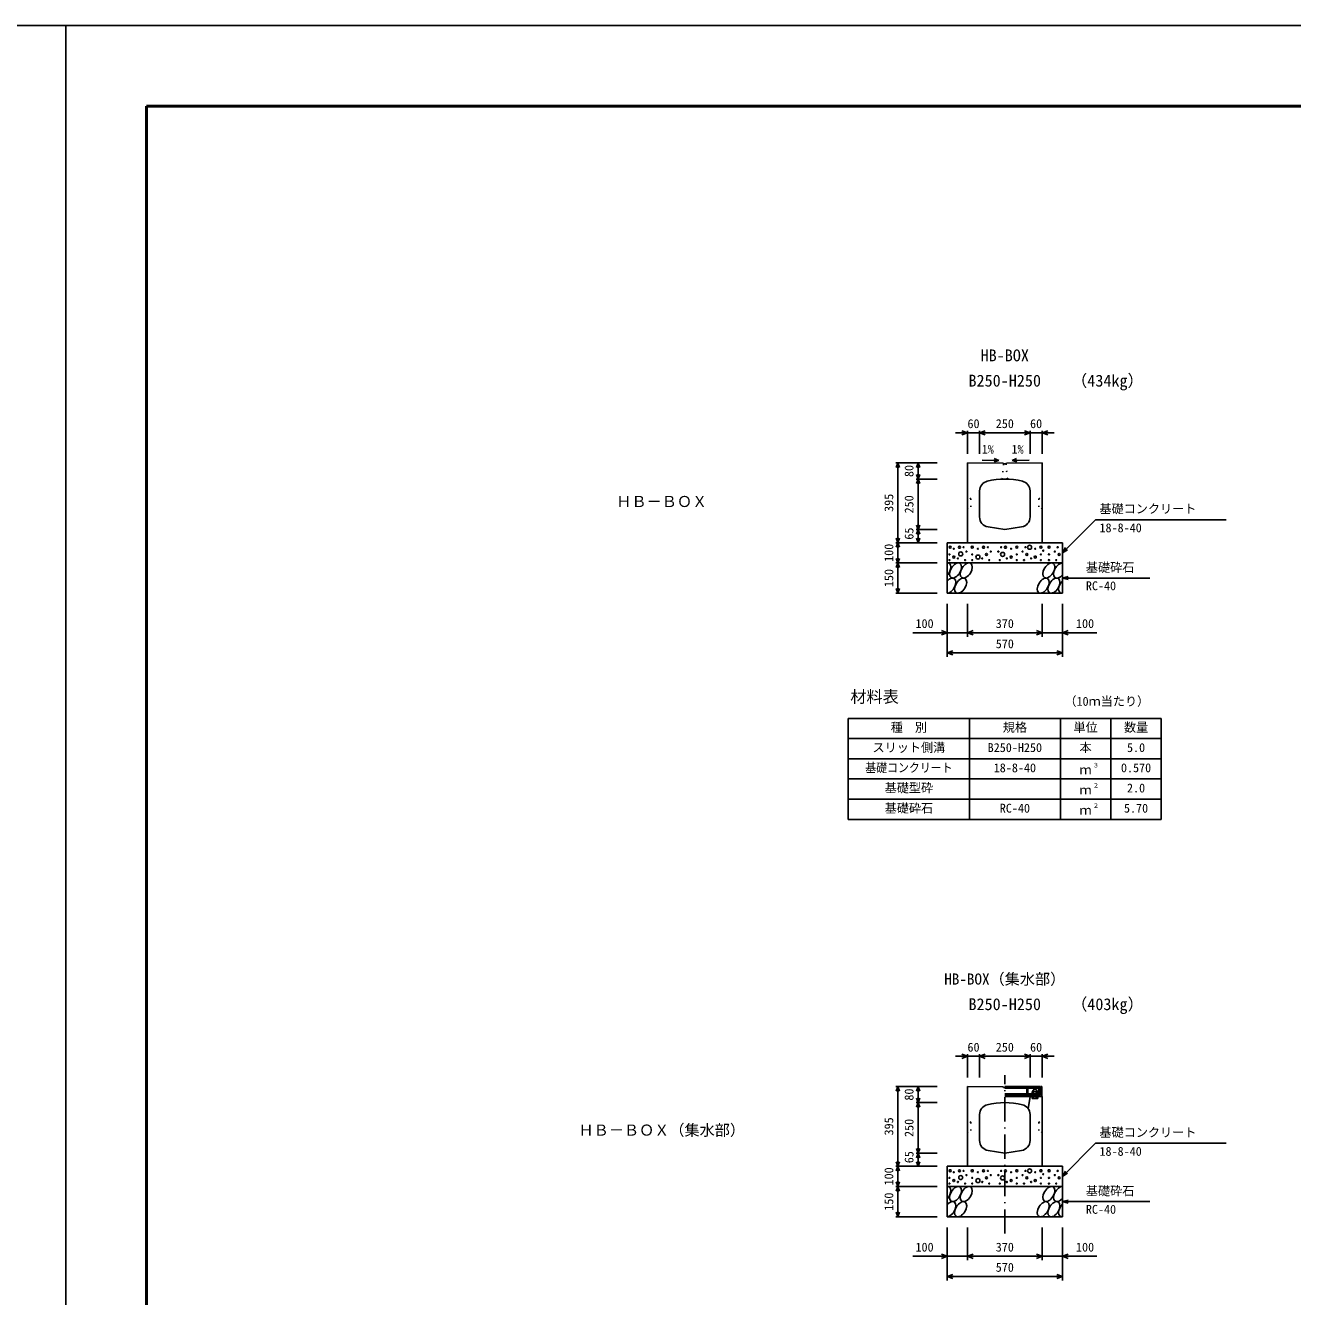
# Model space of a CAD drawing. Units: millimetres, scale not verified. Extents: x -8390 to 25210, y 0 to 11880.
# Drawn here: x 8210 to 14485, y 5588 to 11880 of the extents above; entities that cross this region are included whole.
import ezdxf
from ezdxf.enums import TextEntityAlignment as Align

# ---------------------------------------------------------------- set-up
doc = ezdxf.new("R2010")
doc.units = ezdxf.units.MM
doc.header["$LTSCALE"] = 20
doc.linetypes.add('DASHED_DOTTED', pattern=[9.25, 6, -1.5, 0.25, -1.5])
doc.linetypes.add('DOTTED', pattern=[1.75, 0.25, -1.5])
for name, color, linetype, lineweight in [('Defpoints_3', 5, 'Continuous', 25), ('DIM', 7, 'Continuous', 25), ('HATCH', 6, 'Continuous', 25), ('HYO', 3, 'Continuous', 25), ('HYO2', 4, 'Continuous', 25), ('OUTLINE', 3, 'Continuous', 25), ('OUTLINE2', 4, 'DOTTED', 25), ('TXT', 7, 'Continuous', 25), ('WAKU', 3, 'Continuous', 50)]:
    doc.layers.add(name, color=color, linetype=linetype, lineweight=lineweight)
doc.styles.add('ＭＳ ゴシック', font='')
doc.styles.get('ＭＳ ゴシック').set_extended_font_data('MS Gothic')

msp = doc.modelspace()

# ---------------------------------------------------------------- linework, layer by layer
at = {"layer": 'Defpoints_3'}
for p, q in [((8410, 11880), (-8390, 11880)), ((8410, 0), (8410, 11880)), ((25210, 11880), (8410, 11880)), ((8410, 11880), (8410, 0))]:
    msp.add_line(p, q, dxfattribs=at)
at = {"layer": 'DIM'}
for p, q in [((12875, 9863.55), (12815, 9863.55)), ((12875, 9863.55), (12846.81, 9873.81)), ((12846.81, 9853.29), (12875, 9863.55)), ((12875, 9873.55), (12875, 9758.55)), ((12875, 9863.55), (12935, 9863.55)), ((12935, 9863.55), (12963.19, 9873.81)), ((12935, 9873.55), (12935, 9758.55)), ((12935, 9863.55), (13185, 9863.55)), ((12963.19, 9853.29), (12935, 9863.55)), ((13185, 9863.55), (13156.81, 9873.81)), ((13156.81, 9853.29), (13185, 9863.55)), ((13185, 9873.55), (13185, 9758.55)), ((13185, 9863.55), (13245, 9863.55)), ((13245, 9863.55), (13273.19, 9873.81)), ((13245, 9873.55), (13245, 9758.55)), ((13273.19, 9853.29), (13245, 9863.55)), ((13305, 9863.55), (13245, 9863.55)), ((12520.8, 9714.37), (12725, 9714.37)), ((12530.8, 9714.37), (12522.59, 9691.82)), ((12530.8, 9714.37), (12530.8, 9319.37)), ((12539.01, 9691.82), (12530.8, 9714.37)), ((12630.8, 9714.37), (12622.59, 9691.82)), ((12630.8, 9714.37), (12630.8, 9634.37)), ((12639.01, 9691.82), (12630.8, 9714.37)), ((12947.27, 9728.53), (13029.74, 9726.96)), ((13029.74, 9726.96), (13007.03, 9719.18)), ((13007.34, 9735.59), (13029.74, 9726.96)), ((13096.15, 9726.89), (13118.54, 9735.53)), ((13180.02, 9728.49), (13096.15, 9726.89)), ((13118.85, 9719.12), (13096.15, 9726.89)), ((12620.8, 9634.37), (12725, 9634.37)), ((12630.8, 9634.37), (12622.59, 9656.92)), ((12630.8, 9634.37), (12622.59, 9611.82)), ((12639.01, 9656.92), (12630.8, 9634.37)), ((12630.8, 9384.37), (12630.8, 9634.37)), ((12639.01, 9611.82), (12630.8, 9634.37)), ((12620.8, 9384.37), (12725, 9384.37)), ((12630.8, 9384.37), (12622.59, 9406.92)), ((12630.8, 9384.37), (12622.59, 9361.82)), ((12639.01, 9406.92), (12630.8, 9384.37)), ((12630.8, 9384.37), (12630.8, 9319.37)), ((12639.01, 9361.82), (12630.8, 9384.37)), ((13508.65, 9433.02), (13345, 9269.37)), ((13508.65, 9433.02), (14155.53, 9433.02)), ((12520.8, 9319.37), (12725, 9319.37)), ((12530.8, 9319.37), (12522.59, 9341.92)), ((12530.8, 9319.37), (12522.59, 9296.82)), ((12539.01, 9341.92), (12530.8, 9319.37)), ((12530.8, 9219.37), (12530.8, 9319.37)), ((12539.01, 9296.82), (12530.8, 9319.37)), ((12630.8, 9319.37), (12622.59, 9341.92)), ((12639.01, 9341.92), (12630.8, 9319.37)), ((13345, 9269.37), (13360, 9295.35)), ((13345, 9269.37), (13370.98, 9284.37)), ((12520.8, 9219.37), (12725, 9219.37)), ((12530.8, 9219.37), (12522.59, 9241.92)), ((12530.8, 9219.37), (12522.59, 9196.82)), ((12539.01, 9241.92), (12530.8, 9219.37)), ((12530.8, 9219.37), (12530.8, 9069.37)), ((12539.01, 9196.82), (12530.8, 9219.37)), ((13345, 9144.37), (13373.98, 9152.14)), ((13345, 9144.37), (13778.31, 9144.37)), ((13345, 9144.37), (13373.98, 9136.61)), ((12520.8, 9069.37), (12725, 9069.37)), ((12530.8, 9069.37), (12522.59, 9091.92)), ((12539.01, 9091.92), (12530.8, 9069.37)), ((12775, 8753.86), (12775, 9016.2)), ((12875, 8853.86), (12875, 9016.2)), ((13245, 8853.86), (13245, 9016.2)), ((13345, 8753.86), (13345, 9016.2)), ((12605, 8873.86), (12775, 8873.86)), ((12746.81, 8884.12), (12775, 8873.86)), ((12775, 8873.86), (12746.81, 8863.6)), ((12775, 8873.86), (12875, 8873.86)), ((12875, 8873.86), (12903.19, 8884.12)), ((12875, 8873.86), (13245, 8873.86)), ((12903.19, 8863.6), (12875, 8873.86)), ((13216.81, 8884.12), (13245, 8873.86)), ((13245, 8873.86), (13216.81, 8863.6)), ((13345, 8873.86), (13245, 8873.86)), ((13373.19, 8884.12), (13345, 8873.86)), ((13515, 8873.86), (13345, 8873.86)), ((13345, 8873.86), (13373.19, 8863.6)), ((12775, 8773.86), (12803.19, 8784.12)), ((12775, 8773.86), (13345, 8773.86)), ((12803.19, 8763.6), (12775, 8773.86)), ((13316.81, 8784.12), (13345, 8773.86)), ((13345, 8773.86), (13316.81, 8763.6)), ((12875, 6776.78), (12815, 6776.78)), ((12875, 6776.78), (12846.81, 6787.04)), ((12846.81, 6766.52), (12875, 6776.78)), ((12875, 6786.78), (12875, 6671.78)), ((12875, 6776.78), (12935, 6776.78)), ((12935, 6776.78), (12963.19, 6787.04)), ((12935, 6786.78), (12935, 6671.78)), ((12935, 6776.78), (13185, 6776.78)), ((12963.19, 6766.52), (12935, 6776.78)), ((13185, 6776.78), (13156.81, 6787.04)), ((13156.81, 6766.52), (13185, 6776.78)), ((13185, 6786.78), (13185, 6671.78)), ((13185, 6776.78), (13245, 6776.78)), ((13245, 6776.78), (13273.19, 6787.04)), ((13245, 6786.78), (13245, 6671.78)), ((13273.19, 6766.52), (13245, 6776.78)), ((13305, 6776.78), (13245, 6776.78)), ((12520.8, 6627.6), (12725, 6627.6)), ((12530.8, 6627.6), (12522.59, 6605.05)), ((12530.8, 6627.6), (12530.8, 6232.6)), ((12539.01, 6605.05), (12530.8, 6627.6)), ((12630.8, 6627.6), (12622.59, 6605.05)), ((12630.8, 6627.6), (12630.8, 6547.6)), ((12639.01, 6605.05), (12630.8, 6627.6)), ((12620.8, 6547.6), (12725, 6547.6)), ((12630.8, 6547.6), (12622.59, 6570.15)), ((12630.8, 6547.6), (12622.59, 6525.05)), ((12639.01, 6570.15), (12630.8, 6547.6)), ((12630.8, 6297.6), (12630.8, 6547.6)), ((12639.01, 6525.05), (12630.8, 6547.6)), ((12620.8, 6297.6), (12725, 6297.6)), ((12630.8, 6297.6), (12622.59, 6320.15)), ((12630.8, 6297.6), (12622.59, 6275.05)), ((12639.01, 6320.15), (12630.8, 6297.6)), ((12630.8, 6297.6), (12630.8, 6232.6)), ((12639.01, 6275.05), (12630.8, 6297.6)), ((13508.65, 6346.25), (13345, 6182.6)), ((13508.65, 6346.25), (14155.53, 6346.25)), ((12520.8, 6232.6), (12725, 6232.6)), ((12530.8, 6232.6), (12522.59, 6255.15)), ((12530.8, 6232.6), (12522.59, 6210.05)), ((12539.01, 6255.15), (12530.8, 6232.6)), ((12530.8, 6132.6), (12530.8, 6232.6)), ((12539.01, 6210.05), (12530.8, 6232.6)), ((12630.8, 6232.6), (12622.59, 6255.15)), ((12639.01, 6255.15), (12630.8, 6232.6)), ((13345, 6182.6), (13360, 6208.58)), ((13345, 6182.6), (13370.98, 6197.6)), ((12520.8, 6132.6), (12725, 6132.6)), ((12530.8, 6132.6), (12522.59, 6155.15)), ((12530.8, 6132.6), (12522.59, 6110.05)), ((12539.01, 6155.15), (12530.8, 6132.6)), ((12530.8, 6132.6), (12530.8, 5982.6)), ((12539.01, 6110.05), (12530.8, 6132.6)), ((13345, 6057.6), (13373.98, 6065.36)), ((13345, 6057.6), (13778.31, 6057.6)), ((13345, 6057.6), (13373.98, 6049.83)), ((12520.8, 5982.6), (12725, 5982.6)), ((12530.8, 5982.6), (12522.59, 6005.15)), ((12539.01, 6005.15), (12530.8, 5982.6)), ((12775, 5667.08), (12775, 5929.43)), ((12875, 5767.08), (12875, 5929.43)), ((13245, 5767.08), (13245, 5929.43)), ((13345, 5667.08), (13345, 5929.43)), ((12746.81, 5797.34), (12775, 5787.08)), ((12875, 5787.08), (12903.19, 5797.34)), ((13216.81, 5797.34), (13245, 5787.08)), ((13373.19, 5797.34), (13345, 5787.08)), ((12605, 5787.08), (12775, 5787.08)), ((12775, 5787.08), (12746.81, 5776.82)), ((12775, 5787.08), (12875, 5787.08)), ((12875, 5787.08), (13245, 5787.08)), ((12903.19, 5776.82), (12875, 5787.08)), ((13245, 5787.08), (13216.81, 5776.82)), ((13345, 5787.08), (13245, 5787.08)), ((13515, 5787.08), (13345, 5787.08)), ((13345, 5787.08), (13373.19, 5776.82)), ((12775, 5687.08), (12803.19, 5697.34)), ((12775, 5687.08), (13345, 5687.08)), ((12803.19, 5676.82), (12775, 5687.08)), ((13316.81, 5697.34), (13345, 5687.08)), ((13345, 5687.08), (13316.81, 5676.82))]:
    msp.add_line(p, q, dxfattribs=at)
at = {"layer": 'DIM', "linetype": 'DASHED_DOTTED'}
msp.add_line((13060, 5899.33), (13060, 6683.69), dxfattribs=at)
at = {"layer": 'HATCH'}
for p, q in [((13233, 6627.6), (13060, 6627.6)), ((13060, 6619.6), (13169, 6619.6)), ((13107, 6621.6), (13107, 6627.6)), ((13113, 6621.6), (13107, 6621.6)), ((13113, 6627.6), (13113, 6621.6)), ((13169, 6627.6), (13169, 6591.6)), ((13173.5, 6591.6), (13173.5, 6627.6)), ((13173.5, 6619.6), (13228.5, 6619.6)), ((13207, 6621.6), (13207, 6627.6)), ((13213, 6621.6), (13207, 6621.6)), ((13213, 6627.6), (13213, 6621.6)), ((13228.5, 6627.6), (13228.5, 6583.6)), ((13233, 6627.6), (13233, 6595.6)), ((13237, 6627.6), (13237, 6586.6)), ((13243, 6627.6), (13237, 6627.6)), ((13243, 6627.6), (13243, 6577.6)), ((13060, 6591.6), (13228.5, 6591.6)), ((13060, 6583.6), (13234, 6583.6)), ((13184.5, 6583.6), (13184.5, 6588.6)), ((13184.5, 6588.6), (13228.5, 6588.6)), ((13192.5, 6590.1), (13225.5, 6590.1)), ((13192.5, 6588.6), (13192.5, 6590.1)), ((13209, 6588.6), (13192.5, 6588.6)), ((13193, 6583.6), (13193, 6577.6)), ((13243, 6577.6), (13193, 6577.6)), ((13195.14, 6602.6), (13222.86, 6602.6)), ((13195.14, 6590.1), (13195.14, 6602.6)), ((13222.86, 6590.1), (13195.14, 6590.1)), ((13222.86, 6577.6), (13195.14, 6577.6)), ((13195.14, 6577.6), (13195.14, 6567.6)), ((13195.14, 6567.6), (13222.86, 6567.6)), ((13202.07, 6590.1), (13202.07, 6602.6)), ((13202.07, 6567.6), (13202.07, 6577.6)), ((13225.5, 6588.6), (13209, 6588.6)), ((13215.93, 6590.1), (13215.93, 6602.6)), ((13215.93, 6567.6), (13215.93, 6577.6)), ((13222.86, 6602.6), (13222.86, 6590.1)), ((13222.86, 6567.6), (13222.86, 6577.6)), ((13225.5, 6590.1), (13225.5, 6588.6)), ((13233, 6595.6), (13228.5, 6595.6))]:
    msp.add_line(p, q, dxfattribs=at)
for centre, radius in [((12785.86, 9261.53), 2.5), ((12789.5, 9297.42), 5), ((12806.93, 9248.4), 5), ((12806.93, 9289.55), 2.5), ((12834.97, 9296.55), 5), ((12841.51, 9263.54), 10), ((12856, 9296.55), 2.5), ((12870.02, 9275.54), 2.5), ((12898.89, 9297.42), 5), ((12898.89, 9261.53), 2.5), ((12926.93, 9248.4), 10), ((12926.93, 9289.55), 2.5), ((12954.97, 9296.55), 5), ((12968.99, 9261.53), 5), ((12976, 9296.55), 2.5), ((12990.02, 9275.54), 2.5), ((13027.84, 9275.54), 2.5), ((13048.87, 9261.53), 10), ((13041.86, 9296.55), 2.5), ((13062.89, 9296.55), 5), ((13090.92, 9248.4), 5), ((13090.92, 9289.55), 2.5), ((13118.96, 9297.42), 5), ((13118.96, 9261.53), 2.5), ((13147.84, 9275.54), 2.5), ((13161.86, 9296.55), 2.5), ((13168.87, 9261.53), 5), ((13182.89, 9296.55), 10), ((13210.92, 9248.4), 5), ((13210.92, 9289.55), 2.5), ((13238.96, 9297.42), 5), ((13238.96, 9261.53), 2.5), ((13250.3, 9279.86), 2.5), ((13278.81, 9297.42), 5), ((13278.81, 9261.53), 2.5), ((13307.68, 9275.54), 2.5), ((13321.7, 9296.55), 2.5), ((13328.71, 9261.53), 5), ((12785.86, 9233.52), 2.5), ((12827.96, 9241.4), 2.5), ((12863.01, 9233.52), 2.5), ((12898.89, 9233.52), 2.5), ((12947.96, 9241.4), 2.5), ((12983.01, 9233.52), 2.5), ((13034.85, 9233.52), 2.5), ((13069.89, 9241.4), 2.5), ((13118.96, 9233.52), 2.5), ((13154.85, 9233.52), 2.5), ((13189.89, 9241.4), 2.5), ((13238.96, 9233.52), 2.5), ((13278.81, 9233.52), 2.5), ((13314.69, 9233.52), 2.5), ((12785.86, 6174.76), 2.5), ((12789.5, 6210.65), 5), ((12806.93, 6202.77), 2.5), ((12834.97, 6209.78), 5), ((12841.51, 6176.76), 10), ((12856, 6209.78), 2.5), ((12870.02, 6188.76), 2.5), ((12898.89, 6210.65), 5), ((12898.89, 6174.76), 2.5), ((12926.93, 6161.63), 10), ((12926.93, 6202.77), 2.5), ((12954.97, 6209.78), 5), ((12968.99, 6174.76), 5), ((12976, 6209.78), 2.5), ((12990.02, 6188.76), 2.5), ((13027.84, 6188.76), 2.5), ((13048.87, 6174.76), 10), ((13041.86, 6209.78), 2.5), ((13062.89, 6209.78), 5), ((13090.92, 6202.77), 2.5), ((13118.96, 6210.65), 5), ((13118.96, 6174.76), 2.5), ((13147.84, 6188.76), 2.5), ((13161.86, 6209.78), 2.5), ((13168.87, 6174.76), 5), ((13182.89, 6209.78), 10), ((13210.92, 6202.77), 2.5), ((13238.96, 6210.65), 5), ((13238.96, 6174.76), 2.5), ((13250.3, 6193.08), 2.5), ((13278.81, 6210.65), 5), ((13278.81, 6174.76), 2.5), ((13307.68, 6188.76), 2.5), ((13321.7, 6209.78), 2.5), ((13328.71, 6174.76), 5), ((12785.86, 6146.75), 2.5), ((12806.93, 6161.63), 5), ((12827.96, 6154.62), 2.5), ((12863.01, 6146.75), 2.5), ((12898.89, 6146.75), 2.5), ((12947.96, 6154.62), 2.5), ((12983.01, 6146.75), 2.5), ((13034.85, 6146.75), 2.5), ((13069.9, 6154.62), 2.5), ((13090.92, 6161.63), 5), ((13118.96, 6146.75), 2.5), ((13154.85, 6146.75), 2.5), ((13189.9, 6154.62), 2.5), ((13210.92, 6161.63), 5), ((13238.96, 6146.75), 2.5), ((13278.81, 6146.75), 2.5), ((13314.69, 6146.75), 2.5)]:
    msp.add_circle(centre, radius, dxfattribs=at)
for centre, radius, start, end in [((13209, 6602.6), 11, 0, 180), ((13234, 6586.6), 3, 270, 0)]:
    msp.add_arc(centre, radius, start, end, dxfattribs=at)
for centre, start_param, end_param in [((12762.64, 9181.85), 4.385593, 6.6745444), ((13331.14, 9181.85), 0.3357715, 4.4411806), ((12787.96, 9106.86), 3.5111464, 7.548991), ((13356.46, 9106.86), 1.2110787, 3.5658734), ((12762.64, 6095.08), 4.385593, 6.6745444), ((13331.14, 6095.08), 0.3357715, 4.4411806), ((12787.96, 6020.09), 3.5111464, 7.548991), ((13356.46, 6020.09), 1.2110787, 3.5658734)]:
    msp.add_ellipse(centre, major_axis=(21.81, 35.31), ratio=0.5792, start_param=start_param, end_param=end_param, dxfattribs=at)
for centre in [(12815.84, 9181.85), (12869.05, 9181.85), (13277.93, 9181.85), (12841.16, 9106.86), (13250.04, 9106.86), (13303.25, 9106.86), (12815.84, 6095.08), (12869.05, 6095.08), (13277.93, 6095.08), (12841.17, 6020.09), (13250.05, 6020.09), (13303.25, 6020.09)]:
    msp.add_ellipse(centre, major_axis=(21.81, 35.31), ratio=0.5792, dxfattribs=at)
at = {"layer": 'HYO'}
for p, q in [((13835, 8449.91), (12285, 8449.91)), ((12285, 8449.91), (12285, 7949.91)), ((12885, 8449.91), (12885, 7949.91)), ((13335, 8449.91), (13335, 7949.91)), ((13585, 8449.91), (13585, 7949.91)), ((13835, 7949.91), (13835, 8449.91)), ((12285, 8349.91), (13835, 8349.91)), ((12285, 7949.91), (13835, 7949.91))]:
    msp.add_line(p, q, dxfattribs=at)
at = {"layer": 'HYO2'}
for p, q in [((12285, 8249.91), (13835, 8249.91)), ((12285, 8149.91), (13835, 8149.91)), ((12285, 8049.91), (13835, 8049.91))]:
    msp.add_line(p, q, dxfattribs=at)
at = {"layer": 'OUTLINE'}
for p, q in [((12875, 9714.37), (12875, 9319.37)), ((12875, 9714.37), (13052.5, 9712.6)), ((13052.5, 9712.6), (13054, 9709.52)), ((13054, 9709.52), (13066, 9709.52)), ((13066, 9709.52), (13067.5, 9712.6)), ((13245, 9714.37), (13067.5, 9712.6)), ((13245, 9714.37), (13245, 9319.37)), ((12935, 9575.46), (12935, 9447.01)), ((13185, 9575.46), (13185, 9447.01)), ((12977.1, 9397.63), (13060, 9384.37)), ((13060, 9384.37), (13142.9, 9397.63)), ((12775, 9319.37), (12775, 9219.37)), ((12775, 9319.37), (13345, 9319.37)), ((13245, 9319.37), (12875, 9319.37)), ((13345, 9319.37), (13345, 9219.37)), ((12775, 9219.37), (12775, 9069.37)), ((12775, 9219.37), (13345, 9219.37)), ((13345, 9219.37), (13345, 9069.37)), ((12775, 9069.37), (13345, 9069.37)), ((12875, 6627.6), (12875, 6232.6)), ((12875, 6627.6), (13052.5, 6625.82)), ((13052.5, 6625.82), (13054, 6622.75)), ((13054, 6622.75), (13060, 6622.75)), ((13245, 6577.6), (13060, 6577.6)), ((13185, 6577), (13175, 6518.69)), ((13245, 6577.6), (13245, 6232.6)), ((12935, 6488.69), (12935, 6360.23)), ((13185, 6488.69), (13185, 6360.23)), ((12977.1, 6310.86), (13060, 6297.6)), ((13060, 6297.6), (13142.9, 6310.86)), ((12775, 6232.6), (12775, 6132.6)), ((12775, 6232.6), (13345, 6232.6)), ((13245, 6232.6), (12875, 6232.6)), ((13345, 6232.6), (13345, 6132.6)), ((12775, 6132.6), (12775, 5982.6)), ((12775, 6132.6), (13345, 6132.6)), ((13345, 6132.6), (13345, 5982.6)), ((12775, 5982.6), (13345, 5982.6))]:
    msp.add_line(p, q, dxfattribs=at)
for centre, radius, start, end in [((13060, 9264.37), 370, 76.44522, 103.55478), ((12985, 9575.46), 50, 103.55478, 180), ((13135, 9575.46), 50, 0, 76.44522), ((12985, 9447.01), 50, 180, 260.90972), ((13135, 9447.01), 50, 279.09028, 0), ((13060, 6177.6), 370, 76.44522, 103.55478), ((12985, 6488.69), 50, 103.55478, 180), ((13135, 6488.69), 50, 0, 76.44522), ((12985, 6360.23), 50, 180, 260.90972), ((13135, 6360.23), 50, 279.09028, 0)]:
    msp.add_arc(centre, radius, start, end, dxfattribs=at)
at = {"layer": 'OUTLINE2'}
for p, q in [((13047.5, 9634.2), (13054, 9709.52)), ((13066, 9709.52), (13072.5, 9634.2)), ((12891, 9536.87), (12875, 9546.87)), ((12891, 9536.87), (12891, 9496.87)), ((13229, 9536.87), (13245, 9546.87)), ((13229, 9536.87), (13229, 9496.87)), ((12875, 9486.87), (12891, 9496.87)), ((13245, 9486.87), (13229, 9496.87)), ((12891, 6450.1), (12875, 6460.1)), ((12891, 6450.1), (12891, 6410.1)), ((13229, 6450.1), (13245, 6460.1)), ((13229, 6450.1), (13229, 6410.1)), ((12875, 6400.1), (12891, 6410.1)), ((13245, 6400.1), (13229, 6410.1))]:
    msp.add_line(p, q, dxfattribs=at)
at = {"layer": 'WAKU'}
for p, q in [((24810, 11480), (8810, 11480)), ((8810, 11480), (8810, 400))]:
    msp.add_line(p, q, dxfattribs=at)

# ---------------------------------------------------------------- texts
at = {"layer": 'DIM', "style": 'ＭＳ ゴシック'}
for s, p in [('60', (12875, 9873.55)), ('250', (13015, 9873.55)), ('60', (13185, 9873.55)), ('1%', (12945.57, 9746.75)), ('1%', (13093.08, 9746.7)), ('基礎コンクリート', (13528.65, 9451.76)), ('18-8-40', (13528.65, 9357.94)), ('基礎砕石', (13461.32, 9161.54)), ('RC-40', (13461.32, 9070.85)), ('100', (12617.56, 8883.86)), ('370', (13015, 8883.86)), ('100', (13412.44, 8883.86)), ('570', (13015, 8783.86)), ('60', (12875, 6786.78)), ('250', (13015, 6786.78)), ('60', (13185, 6786.78)), ('基礎コンクリート', (13528.65, 6364.99)), ('18-8-40', (13528.65, 6271.17)), ('基礎砕石', (13461.32, 6074.77)), ('RC-40', (13461.32, 5984.08)), ('100', (12617.56, 5797.08)), ('370', (13015, 5797.08)), ('100', (13412.44, 5797.08)), ('570', (13015, 5697.08))]:
    msp.add_text(s, height=43.99, dxfattribs=at).set_placement(p, align=Align.BOTTOM_LEFT)
for s, p in [('80', (12620.8, 9644.37)), ('395', (12520.8, 9471.87)), ('250', (12620.8, 9464.37)), ('65', (12620.8, 9334.37)), ('100', (12520.8, 9224.37)), ('150', (12520.8, 9099.37)), ('80', (12620.8, 6557.6)), ('395', (12520.8, 6385.1)), ('250', (12620.8, 6377.6)), ('65', (12620.8, 6247.6)), ('100', (12520.8, 6137.6)), ('150', (12520.8, 6012.6))]:
    msp.add_text(s, height=43.99, rotation=90, dxfattribs=at).set_placement(p, align=Align.BOTTOM_LEFT)
at = {"layer": 'TXT', "style": 'ＭＳ ゴシック'}
for s, height, p in [('HB-BOX', 58.65, (12940, 10199.62)), ('B250-H250', 58.65, (12880, 10074.62)), ('（434kg）', 58.65, (13388.37, 10074.62)), ('ＨＢ－ＢＯＸ', 54.99, (11136.2, 9479.37)), ('材料表', 58.65, (12295, 8509.91)), ('（10ｍ当たり）', 43.99, (13355, 8498.91)), ('種\u3000別', 43.99, (12495, 8369.91)), ('規格', 43.99, (13050, 8369.91)), ('単位', 43.99, (13400, 8369.91)), ('数量', 43.99, (13650, 8369.91)), ('スリット側溝', 43.99, (12405, 8269.91)), ('B250-H250', 43.99, (12975, 8269.91)), ('本', 43.99, (13430, 8269.91)), ('5.0', 43.99, (13665, 8269.91)), ('18-8-40', 43.99, (13005, 8169.91)), ('ｍ', 43.99, (13430, 8159.91)), ('３', 21.99, (13495.54, 8200.28)), ('0.570', 43.99, (13635, 8169.91)), ('基礎型砕', 43.99, (12465, 8069.91)), ('２', 21.99, (13495.54, 8100.28)), ('2.0', 43.99, (13665, 8069.91)), ('ｍ', 43.99, (13430, 8059.91)), ('基礎砕石', 43.99, (12465, 7969.91)), ('RC-40', 43.99, (13035, 7969.91)), ('ｍ', 43.99, (13430, 7959.91)), ('２', 21.99, (13495.54, 8000.28)), ('5.70', 43.99, (13650, 7969.91)), ('HB-BOX（集水部）', 54.99, (12760, 7115.35)), ('B250-H250', 58.65, (12880, 6987.85)), ('（403kg）', 58.65, (13388.37, 6987.85)), ('ＨＢ－ＢＯＸ（集水部）', 54.99, (10948.7, 6367.6))]:
    msp.add_text(s, height=height, dxfattribs=at).set_placement(p, align=Align.BOTTOM_LEFT)
at = {"layer": 'TXT', "style": 'ＭＳ ゴシック', "width": 0.9}
msp.add_text('基礎コンクリート', height=43.99, dxfattribs=at).set_placement((12369, 8169.91), align=Align.BOTTOM_LEFT)

doc.saveas('drawing.dxf')
